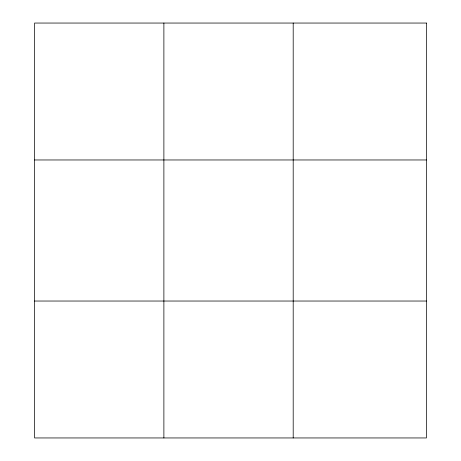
<?xml version="1.0" encoding="UTF-8"?>
<svg xmlns="http://www.w3.org/2000/svg" width="461" height="461" viewBox="0 0 461 461"><rect width="100%" height="100%" fill="white"/><g stroke="black" fill="none" stroke-linecap="round" stroke-linejoin="round"><path stroke-width="0.69" d="M163.886 437.95L163.886 23.05M293.196 437.95L293.196 23.05M34.581 159.967L426.419 159.967M34.581 301.033L426.419 301.033M426.419 23.05L426.419 437.95L34.581 437.95L34.581 23.05L426.419 23.05"/></g></svg>
